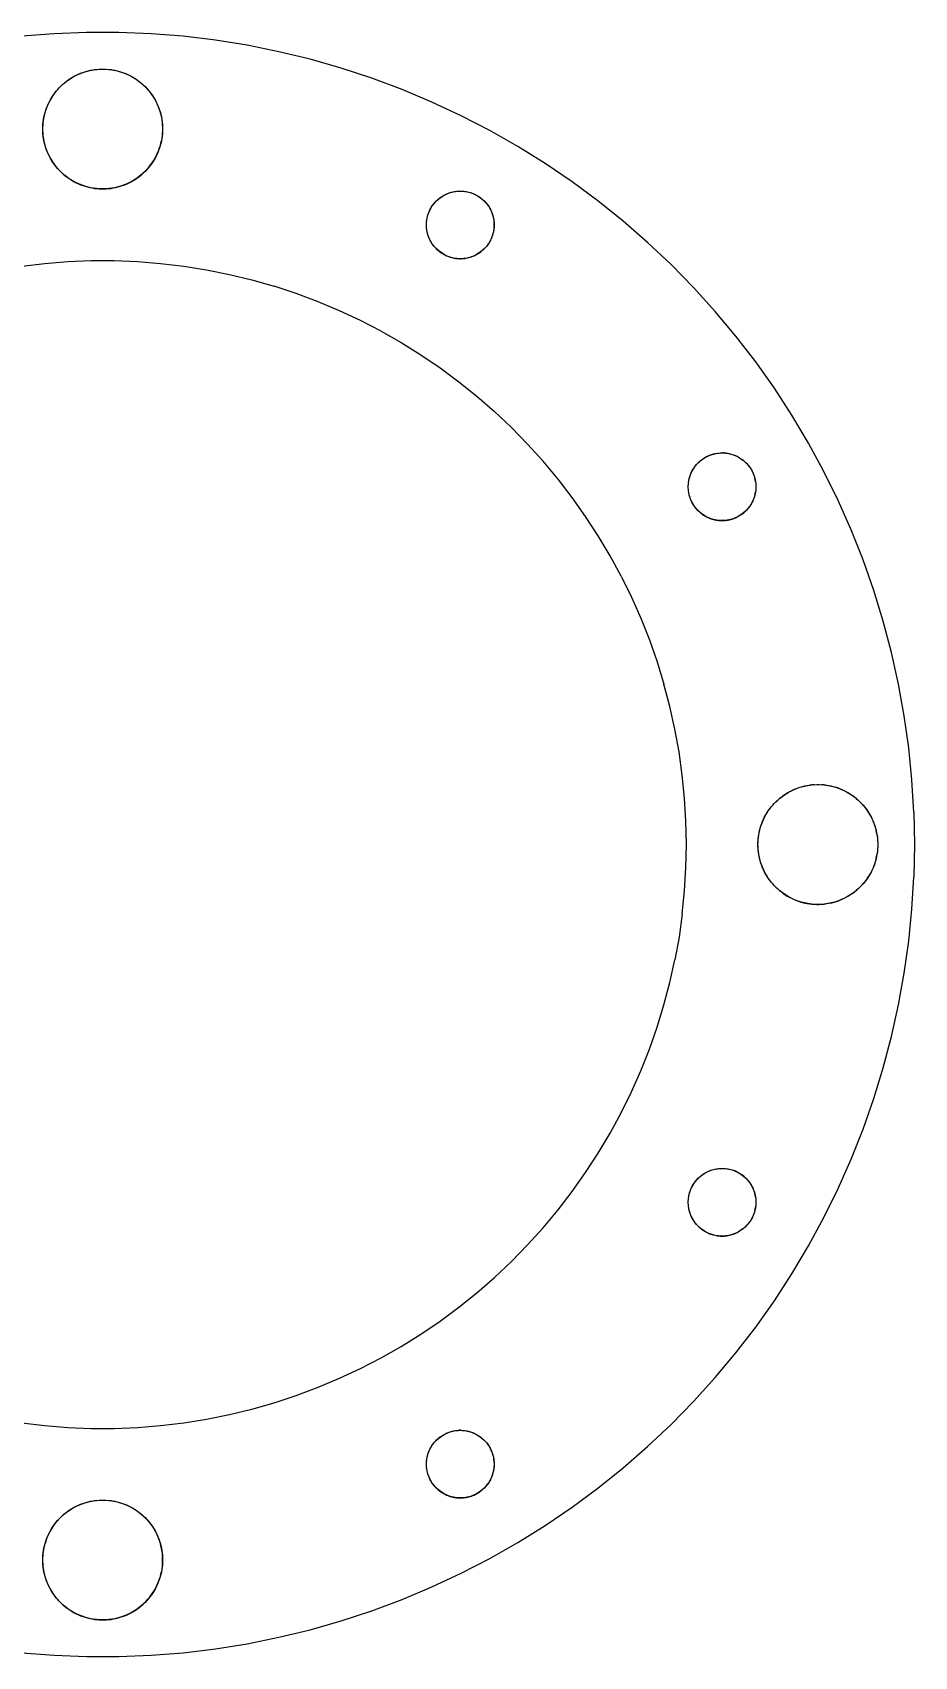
# Model space of a CAD drawing. Header units: millimetres. Extents: x -50 to 202, y -197 to 42.
# Drawn here: x -3.6 to 42, y -42 to 42 of the extents above; entities that cross this region are included whole.
import ezdxf

# ---------------------------------------------------------------- set-up
doc = ezdxf.new("R2010")
doc.units = ezdxf.units.MM
doc.layers.add('TOP_XY', color=7, linetype='Continuous')

msp = doc.modelspace()

# ---------------------------------------------------------------- linework, layer by layer
for centre, radius in [((0, 37), 3.1), ((18.5, 32.043), 1.75), ((32.043, 18.5), 1.75), ((37, 0), 3.1), ((32.043, -18.5), 1.75), ((18.5, -32.043), 1.75), ((0, -37), 3.1)]:
    msp.add_circle(centre, radius)
at = {"layer": 'TOP_XY'}
for p, q in [((-0.835, 41.992), (-2.504, 41.925)), ((0.835, 41.992), (-0.835, 41.992)), ((2.504, 41.925), (0.835, 41.992)), ((-2.504, 41.925), (-4.169, 41.793)), ((4.169, 41.793), (2.504, 41.925)), ((5.827, 41.594), (4.169, 41.793)), ((7.476, 41.329), (5.827, 41.594)), ((9.113, 40.999), (7.476, 41.329)), ((10.736, 40.605), (9.113, 40.999)), ((12.342, 40.146), (10.736, 40.605)), ((-1.891, 39.456), (-1.792, 39.53)), ((-1.792, 39.53), (-1.69, 39.599)), ((-1.69, 39.599), (-1.585, 39.664)), ((-1.585, 39.664), (-1.478, 39.725)), ((-1.478, 39.725), (-1.369, 39.781)), ((-1.369, 39.781), (-1.257, 39.834)), ((-1.257, 39.834), (-1.143, 39.881)), ((-1.143, 39.881), (-1.028, 39.925)), ((-1.028, 39.925), (-0.911, 39.963)), ((-0.911, 39.963), (-0.792, 39.997)), ((-0.792, 39.997), (-0.673, 40.026)), ((-0.673, 40.026), (-0.552, 40.05)), ((-0.552, 40.05), (-0.43, 40.07)), ((-0.43, 40.07), (-0.308, 40.085)), ((-0.308, 40.085), (-0.185, 40.094)), ((-0.185, 40.094), (-0.062, 40.099)), ((-0.062, 40.099), (0.062, 40.099)), ((0.062, 40.099), (0.185, 40.094)), ((0.185, 40.094), (0.308, 40.085)), ((0.308, 40.085), (0.43, 40.07)), ((0.43, 40.07), (0.552, 40.05)), ((0.552, 40.05), (0.673, 40.026)), ((0.673, 40.026), (0.792, 39.997)), ((0.792, 39.997), (0.911, 39.963)), ((0.911, 39.963), (1.028, 39.925)), ((1.028, 39.925), (1.143, 39.881)), ((1.143, 39.881), (1.257, 39.834)), ((1.257, 39.834), (1.369, 39.781)), ((1.369, 39.781), (1.478, 39.725)), ((1.478, 39.725), (1.585, 39.664)), ((1.585, 39.664), (1.69, 39.599)), ((1.69, 39.599), (1.792, 39.53)), ((1.792, 39.53), (1.891, 39.456)), ((13.928, 39.623), (12.342, 40.146)), ((15.492, 39.038), (13.928, 39.623)), ((-2.695, 38.532), (-2.632, 38.638)), ((-2.632, 38.638), (-2.565, 38.741)), ((-2.565, 38.741), (-2.493, 38.842)), ((-2.493, 38.842), (-2.418, 38.94)), ((-2.418, 38.94), (-2.339, 39.034)), ((-2.339, 39.034), (-2.256, 39.126)), ((-2.256, 39.126), (-2.17, 39.214)), ((-2.17, 39.214), (-2.08, 39.298)), ((-2.08, 39.298), (-1.987, 39.379)), ((-1.987, 39.379), (-1.891, 39.456)), ((1.891, 39.456), (1.987, 39.379)), ((1.987, 39.379), (2.08, 39.298)), ((2.08, 39.298), (2.17, 39.214)), ((2.17, 39.214), (2.256, 39.126)), ((2.256, 39.126), (2.339, 39.034)), ((2.339, 39.034), (2.418, 38.94)), ((2.418, 38.94), (2.493, 38.842)), ((2.493, 38.842), (2.565, 38.741)), ((2.565, 38.741), (2.632, 38.638)), ((2.632, 38.638), (2.695, 38.532)), ((17.032, 38.392), (15.492, 39.038)), ((-3.012, 37.733), (-2.981, 37.852)), ((-2.981, 37.852), (-2.944, 37.97)), ((-2.944, 37.97), (-2.904, 38.086)), ((-2.904, 38.086), (-2.858, 38.201)), ((-2.858, 38.201), (-2.808, 38.313)), ((-2.808, 38.313), (-2.754, 38.424)), ((-2.754, 38.424), (-2.695, 38.532)), ((2.695, 38.532), (2.754, 38.424)), ((2.754, 38.424), (2.808, 38.313)), ((2.808, 38.313), (2.858, 38.201)), ((2.858, 38.201), (2.904, 38.086)), ((2.904, 38.086), (2.944, 37.97)), ((2.944, 37.97), (2.981, 37.852)), ((2.981, 37.852), (3.012, 37.733)), ((18.545, 37.684), (17.032, 38.392)), ((-3.1, 37), (-3.098, 37.123)), ((-3.098, 36.877), (-3.1, 37)), ((-3.098, 37.123), (-3.09, 37.246)), ((-3.09, 37.246), (-3.078, 37.369)), ((-3.078, 37.369), (-3.061, 37.491)), ((-3.061, 37.491), (-3.039, 37.612)), ((-3.039, 37.612), (-3.012, 37.733)), ((3.012, 37.733), (3.039, 37.612)), ((3.039, 37.612), (3.061, 37.491)), ((3.061, 37.491), (3.078, 37.369)), ((3.078, 37.369), (3.09, 37.246)), ((3.09, 37.246), (3.098, 37.123)), ((3.098, 37.123), (3.1, 37)), ((3.1, 37), (3.098, 36.877)), ((20.028, 36.917), (18.545, 37.684)), ((-3.09, 36.754), (-3.098, 36.877)), ((-3.078, 36.631), (-3.09, 36.754)), ((-3.061, 36.509), (-3.078, 36.631)), ((-3.039, 36.388), (-3.061, 36.509)), ((-3.012, 36.267), (-3.039, 36.388)), ((-2.981, 36.148), (-3.012, 36.267)), ((-2.944, 36.03), (-2.981, 36.148)), ((2.944, 36.03), (2.981, 36.148)), ((2.981, 36.148), (3.012, 36.267)), ((3.012, 36.267), (3.039, 36.388)), ((3.061, 36.509), (3.039, 36.388)), ((3.078, 36.631), (3.061, 36.509)), ((3.09, 36.754), (3.078, 36.631)), ((3.098, 36.877), (3.09, 36.754)), ((21.48, 36.092), (20.028, 36.917)), ((-2.904, 35.914), (-2.944, 36.03)), ((-2.858, 35.799), (-2.904, 35.914)), ((-2.808, 35.687), (-2.858, 35.799)), ((-2.754, 35.576), (-2.808, 35.687)), ((-2.695, 35.468), (-2.754, 35.576)), ((-2.632, 35.362), (-2.695, 35.468)), ((-2.565, 35.259), (-2.632, 35.362)), ((2.565, 35.259), (2.632, 35.362)), ((2.632, 35.362), (2.695, 35.468)), ((2.695, 35.468), (2.754, 35.576)), ((2.754, 35.576), (2.808, 35.687)), ((2.808, 35.687), (2.858, 35.799)), ((2.858, 35.799), (2.904, 35.914)), ((2.904, 35.914), (2.944, 36.03)), ((22.898, 35.209), (21.48, 36.092)), ((-2.493, 35.158), (-2.565, 35.259)), ((-2.418, 35.06), (-2.493, 35.158)), ((-2.339, 34.966), (-2.418, 35.06)), ((-2.256, 34.874), (-2.339, 34.966)), ((-2.256, 34.874), (-2.17, 34.786)), ((-2.17, 34.786), (-2.08, 34.702)), ((-2.08, 34.702), (-1.987, 34.621)), ((-1.987, 34.621), (-1.891, 34.544)), ((-1.891, 34.544), (-1.792, 34.47)), ((-1.792, 34.47), (-1.69, 34.401)), ((1.69, 34.401), (1.792, 34.47)), ((1.792, 34.47), (1.891, 34.544)), ((1.891, 34.544), (1.987, 34.621)), ((1.987, 34.621), (2.08, 34.702)), ((2.08, 34.702), (2.17, 34.786)), ((2.17, 34.786), (2.256, 34.874)), ((2.256, 34.874), (2.339, 34.966)), ((2.339, 34.966), (2.418, 35.06)), ((2.418, 35.06), (2.493, 35.158)), ((2.493, 35.158), (2.565, 35.259)), ((24.28, 34.271), (22.898, 35.209)), ((-1.69, 34.401), (-1.585, 34.336)), ((-1.585, 34.336), (-1.478, 34.275)), ((-1.478, 34.275), (-1.369, 34.219)), ((-1.369, 34.219), (-1.257, 34.166)), ((-1.257, 34.166), (-1.143, 34.119)), ((-1.143, 34.119), (-1.028, 34.075)), ((-1.028, 34.075), (-0.911, 34.037)), ((-0.911, 34.037), (-0.792, 34.003)), ((-0.792, 34.003), (-0.673, 33.974)), ((-0.673, 33.974), (-0.552, 33.95)), ((-0.552, 33.95), (-0.43, 33.93)), ((-0.43, 33.93), (-0.308, 33.915)), ((-0.308, 33.915), (-0.185, 33.906)), ((-0.185, 33.906), (-0.062, 33.901)), ((-0.062, 33.901), (0.062, 33.901)), ((0.062, 33.901), (0.185, 33.906)), ((0.185, 33.906), (0.308, 33.915)), ((0.308, 33.915), (0.43, 33.93)), ((0.43, 33.93), (0.552, 33.95)), ((0.552, 33.95), (0.673, 33.974)), ((0.673, 33.974), (0.792, 34.003)), ((0.792, 34.003), (0.911, 34.037)), ((0.911, 34.037), (1.028, 34.075)), ((1.028, 34.075), (1.143, 34.119)), ((1.143, 34.119), (1.257, 34.166)), ((1.257, 34.166), (1.369, 34.219)), ((1.369, 34.219), (1.478, 34.275)), ((1.478, 34.275), (1.585, 34.336)), ((1.585, 34.336), (1.69, 34.401)), ((17.665, 33.581), (17.727, 33.613)), ((17.727, 33.613), (17.79, 33.643)), ((17.79, 33.643), (17.854, 33.67)), ((17.854, 33.67), (17.92, 33.694)), ((17.92, 33.694), (17.986, 33.716)), ((17.986, 33.716), (18.053, 33.735)), ((18.053, 33.735), (18.12, 33.751)), ((18.12, 33.751), (18.189, 33.765)), ((18.189, 33.765), (18.257, 33.776)), ((18.257, 33.776), (18.326, 33.784)), ((18.326, 33.784), (18.396, 33.79)), ((18.396, 33.79), (18.465, 33.793)), ((18.465, 33.793), (18.535, 33.793)), ((18.535, 33.793), (18.604, 33.79)), ((18.604, 33.79), (18.674, 33.784)), ((18.674, 33.784), (18.743, 33.776)), ((18.743, 33.776), (18.811, 33.765)), ((18.811, 33.765), (18.88, 33.751)), ((18.88, 33.751), (18.947, 33.735)), ((18.947, 33.735), (19.014, 33.716)), ((19.014, 33.716), (19.08, 33.694)), ((19.08, 33.694), (19.146, 33.67)), ((19.146, 33.67), (19.21, 33.643)), ((19.21, 33.643), (19.273, 33.613)), ((19.273, 33.613), (19.335, 33.581)), ((25.623, 33.278), (24.28, 34.271)), ((16.887, 32.721), (16.915, 32.784)), ((16.915, 32.784), (16.946, 32.847)), ((16.946, 32.847), (16.979, 32.908)), ((16.979, 32.908), (17.014, 32.968)), ((17.014, 32.968), (17.052, 33.026)), ((17.052, 33.026), (17.092, 33.083)), ((17.092, 33.083), (17.135, 33.138)), ((17.135, 33.138), (17.18, 33.191)), ((17.18, 33.191), (17.226, 33.243)), ((17.226, 33.243), (17.275, 33.293)), ((17.275, 33.293), (17.326, 33.34)), ((17.326, 33.34), (17.378, 33.386)), ((17.378, 33.386), (17.432, 33.43)), ((17.432, 33.43), (17.488, 33.471)), ((17.488, 33.471), (17.546, 33.51)), ((17.546, 33.51), (17.605, 33.547)), ((17.605, 33.547), (17.665, 33.581)), ((19.335, 33.581), (19.395, 33.547)), ((19.395, 33.547), (19.454, 33.51)), ((19.454, 33.51), (19.512, 33.471)), ((19.512, 33.471), (19.568, 33.43)), ((19.568, 33.43), (19.622, 33.386)), ((19.622, 33.386), (19.674, 33.34)), ((19.674, 33.34), (19.725, 33.293)), ((19.725, 33.293), (19.774, 33.243)), ((19.774, 33.243), (19.82, 33.191)), ((19.82, 33.191), (19.865, 33.138)), ((19.865, 33.138), (19.908, 33.083)), ((19.908, 33.083), (19.948, 33.026)), ((19.948, 33.026), (19.986, 32.968)), ((19.986, 32.968), (20.021, 32.908)), ((20.021, 32.908), (20.054, 32.847)), ((20.054, 32.847), (20.085, 32.784)), ((20.085, 32.784), (20.113, 32.721)), ((26.926, 32.233), (25.623, 33.278)), ((16.75, 32.043), (16.751, 32.113)), ((16.751, 31.973), (16.75, 32.043)), ((16.751, 32.113), (16.756, 32.182)), ((16.756, 31.904), (16.751, 31.973)), ((16.756, 32.182), (16.762, 32.251)), ((16.762, 32.251), (16.772, 32.32)), ((16.772, 32.32), (16.784, 32.389)), ((16.784, 32.389), (16.8, 32.457)), ((16.8, 32.457), (16.817, 32.524)), ((16.817, 32.524), (16.838, 32.59)), ((16.838, 32.59), (16.861, 32.656)), ((16.861, 32.656), (16.887, 32.721)), ((20.113, 32.721), (20.139, 32.656)), ((20.139, 32.656), (20.162, 32.59)), ((20.162, 32.59), (20.183, 32.524)), ((20.183, 32.524), (20.2, 32.457)), ((20.2, 32.457), (20.216, 32.389)), ((20.216, 32.389), (20.228, 32.32)), ((20.228, 32.32), (20.238, 32.251)), ((20.238, 32.251), (20.244, 32.182)), ((20.244, 32.182), (20.249, 32.113)), ((20.249, 31.973), (20.244, 31.904)), ((20.25, 32.043), (20.249, 32.113)), ((20.249, 31.973), (20.25, 32.043)), ((28.186, 31.137), (26.926, 32.233)), ((16.762, 31.835), (16.756, 31.904)), ((16.772, 31.766), (16.762, 31.835)), ((16.784, 31.697), (16.772, 31.766)), ((16.8, 31.629), (16.784, 31.697)), ((16.817, 31.562), (16.8, 31.629)), ((16.838, 31.496), (16.817, 31.562)), ((16.861, 31.43), (16.838, 31.496)), ((16.887, 31.365), (16.861, 31.43)), ((16.915, 31.302), (16.887, 31.365)), ((16.946, 31.239), (16.915, 31.302)), ((16.979, 31.178), (16.946, 31.239)), ((17.014, 31.118), (16.979, 31.178)), ((17.052, 31.06), (17.014, 31.118)), ((19.986, 31.118), (19.948, 31.06)), ((20.021, 31.178), (19.986, 31.118)), ((20.054, 31.239), (20.021, 31.178)), ((20.085, 31.302), (20.054, 31.239)), ((20.113, 31.365), (20.085, 31.302)), ((20.139, 31.43), (20.113, 31.365)), ((20.162, 31.496), (20.139, 31.43)), ((20.183, 31.562), (20.162, 31.496)), ((20.2, 31.629), (20.183, 31.562)), ((20.216, 31.697), (20.2, 31.629)), ((20.228, 31.766), (20.216, 31.697)), ((20.238, 31.835), (20.228, 31.766)), ((20.244, 31.904), (20.238, 31.835)), ((29.402, 29.992), (28.186, 31.137)), ((17.092, 31.003), (17.052, 31.06)), ((17.135, 30.948), (17.092, 31.003)), ((17.18, 30.895), (17.135, 30.948)), ((17.226, 30.843), (17.18, 30.895)), ((17.226, 30.843), (17.275, 30.793)), ((17.275, 30.793), (17.326, 30.746)), ((17.326, 30.746), (17.378, 30.7)), ((17.378, 30.7), (17.432, 30.656)), ((17.432, 30.656), (17.488, 30.615)), ((17.488, 30.615), (17.546, 30.576)), ((17.546, 30.576), (17.605, 30.539)), ((17.605, 30.539), (17.665, 30.505)), ((17.665, 30.505), (17.727, 30.473)), ((17.727, 30.473), (17.79, 30.443)), ((17.79, 30.443), (17.854, 30.416)), ((17.854, 30.416), (17.92, 30.392)), ((17.92, 30.392), (17.986, 30.37)), ((17.986, 30.37), (18.053, 30.351)), ((18.053, 30.351), (18.12, 30.335)), ((18.12, 30.335), (18.189, 30.321)), ((18.189, 30.321), (18.257, 30.31)), ((18.257, 30.31), (18.326, 30.302)), ((18.326, 30.302), (18.396, 30.296)), ((18.396, 30.296), (18.465, 30.293)), ((18.465, 30.293), (18.535, 30.293)), ((18.535, 30.293), (18.604, 30.296)), ((18.604, 30.296), (18.674, 30.302)), ((18.674, 30.302), (18.743, 30.31)), ((18.743, 30.31), (18.811, 30.321)), ((18.811, 30.321), (18.88, 30.335)), ((18.88, 30.335), (18.947, 30.351)), ((18.947, 30.351), (19.014, 30.37)), ((19.014, 30.37), (19.08, 30.392)), ((19.08, 30.392), (19.146, 30.416)), ((19.146, 30.416), (19.21, 30.443)), ((19.21, 30.443), (19.273, 30.473)), ((19.273, 30.473), (19.335, 30.505)), ((19.335, 30.505), (19.395, 30.539)), ((19.395, 30.539), (19.454, 30.576)), ((19.454, 30.576), (19.512, 30.615)), ((19.512, 30.615), (19.568, 30.656)), ((19.568, 30.656), (19.622, 30.7)), ((19.622, 30.7), (19.674, 30.746)), ((19.674, 30.746), (19.725, 30.793)), ((19.725, 30.793), (19.774, 30.843)), ((19.774, 30.843), (19.82, 30.895)), ((19.865, 30.948), (19.82, 30.895)), ((19.908, 31.003), (19.865, 30.948)), ((19.948, 31.06), (19.908, 31.003)), ((-4.19, 29.908), (-2.997, 30.051)), ((-2.997, 30.051), (-1.8, 30.146)), ((-1.8, 30.146), (-0.6, 30.194)), ((-0.6, 30.194), (0.6, 30.194)), ((0.6, 30.194), (1.8, 30.146)), ((1.8, 30.146), (2.997, 30.051)), ((2.997, 30.051), (4.19, 29.908)), ((4.19, 29.908), (5.376, 29.718)), ((5.376, 29.718), (6.553, 29.481)), ((6.553, 29.481), (7.72, 29.197)), ((30.571, 28.8), (29.402, 29.992)), ((7.72, 29.197), (8.874, 28.867)), ((10.015, 28.491), (8.874, 28.867)), ((31.692, 27.561), (30.571, 28.8)), ((11.14, 28.07), (10.015, 28.491)), ((12.247, 27.605), (11.14, 28.07)), ((13.335, 27.097), (12.247, 27.605)), ((14.401, 26.545), (13.335, 27.097)), ((32.762, 26.28), (31.692, 27.561)), ((14.401, 26.545), (15.445, 25.952)), ((33.781, 24.956), (32.762, 26.28)), ((15.445, 25.952), (16.465, 25.317)), ((16.465, 25.317), (17.458, 24.642)), ((17.458, 24.642), (18.424, 23.929)), ((34.747, 23.594), (33.781, 24.956)), ((18.424, 23.929), (19.361, 23.177)), ((35.657, 22.194), (34.747, 23.594)), ((19.361, 23.177), (20.267, 22.389)), ((20.267, 22.389), (21.141, 21.566)), ((36.511, 20.758), (35.657, 22.194)), ((21.982, 20.708), (21.141, 21.566)), ((22.788, 19.818), (21.982, 20.708)), ((31.529, 20.173), (31.463, 20.151)), ((31.596, 20.192), (31.529, 20.173)), ((31.596, 20.192), (31.663, 20.208)), ((31.663, 20.208), (31.731, 20.222)), ((31.731, 20.222), (31.8, 20.233)), ((31.8, 20.233), (31.869, 20.241)), ((31.869, 20.241), (31.939, 20.247)), ((31.939, 20.247), (32.008, 20.25)), ((32.008, 20.25), (32.078, 20.25)), ((32.147, 20.247), (32.078, 20.25)), ((32.217, 20.241), (32.147, 20.247)), ((32.217, 20.241), (32.286, 20.233)), ((32.354, 20.222), (32.286, 20.233)), ((32.423, 20.208), (32.354, 20.222)), ((32.423, 20.208), (32.49, 20.192)), ((32.49, 20.192), (32.557, 20.173)), ((32.557, 20.173), (32.623, 20.151)), ((37.308, 19.29), (36.511, 20.758)), ((23.558, 18.896), (22.788, 19.818)), ((30.488, 19.304), (30.522, 19.365)), ((30.522, 19.365), (30.557, 19.425)), ((30.557, 19.425), (30.595, 19.483)), ((30.595, 19.483), (30.635, 19.54)), ((30.635, 19.54), (30.678, 19.595)), ((30.678, 19.595), (30.722, 19.648)), ((30.722, 19.648), (30.769, 19.7)), ((30.769, 19.7), (30.818, 19.75)), ((30.818, 19.75), (30.869, 19.797)), ((30.869, 19.797), (30.921, 19.843)), ((30.921, 19.843), (30.975, 19.887)), ((30.975, 19.887), (31.031, 19.928)), ((31.031, 19.928), (31.089, 19.967)), ((31.148, 20.004), (31.089, 19.967)), ((31.208, 20.038), (31.148, 20.004)), ((31.208, 20.038), (31.27, 20.07)), ((31.27, 20.07), (31.333, 20.1)), ((31.333, 20.1), (31.397, 20.127)), ((31.397, 20.127), (31.463, 20.151)), ((32.623, 20.151), (32.688, 20.127)), ((32.688, 20.127), (32.753, 20.1)), ((32.816, 20.07), (32.753, 20.1)), ((32.877, 20.038), (32.816, 20.07)), ((32.877, 20.038), (32.938, 20.004)), ((32.938, 20.004), (32.997, 19.967)), ((32.997, 19.967), (33.055, 19.928)), ((33.055, 19.928), (33.111, 19.887)), ((33.111, 19.887), (33.165, 19.843)), ((33.165, 19.843), (33.217, 19.797)), ((33.217, 19.797), (33.268, 19.75)), ((33.268, 19.75), (33.317, 19.7)), ((33.317, 19.7), (33.363, 19.648)), ((33.408, 19.595), (33.363, 19.648)), ((33.45, 19.54), (33.408, 19.595)), ((33.45, 19.54), (33.491, 19.483)), ((33.491, 19.483), (33.529, 19.425)), ((33.529, 19.425), (33.564, 19.365)), ((33.564, 19.365), (33.597, 19.304)), ((24.29, 17.945), (23.558, 18.896)), ((30.293, 18.5), (30.294, 18.57)), ((30.294, 18.43), (30.293, 18.5)), ((30.294, 18.57), (30.298, 18.639)), ((30.298, 18.639), (30.305, 18.708)), ((30.305, 18.708), (30.315, 18.777)), ((30.315, 18.777), (30.327, 18.846)), ((30.327, 18.846), (30.343, 18.914)), ((30.343, 18.914), (30.36, 18.981)), ((30.36, 18.981), (30.381, 19.047)), ((30.381, 19.047), (30.404, 19.113)), ((30.404, 19.113), (30.43, 19.178)), ((30.43, 19.178), (30.458, 19.241)), ((30.458, 19.241), (30.488, 19.304)), ((33.597, 19.304), (33.628, 19.241)), ((33.628, 19.241), (33.656, 19.178)), ((33.656, 19.178), (33.682, 19.113)), ((33.682, 19.113), (33.705, 19.047)), ((33.705, 19.047), (33.726, 18.981)), ((33.726, 18.981), (33.743, 18.914)), ((33.758, 18.846), (33.743, 18.914)), ((33.771, 18.777), (33.758, 18.846)), ((33.771, 18.777), (33.781, 18.708)), ((33.781, 18.708), (33.787, 18.639)), ((33.787, 18.639), (33.792, 18.57)), ((33.792, 18.57), (33.793, 18.5)), ((33.793, 18.5), (33.792, 18.43)), ((38.045, 17.792), (37.308, 19.29)), ((24.985, 16.965), (24.29, 17.945)), ((30.298, 18.361), (30.294, 18.43)), ((30.305, 18.292), (30.298, 18.361)), ((30.315, 18.223), (30.305, 18.292)), ((30.327, 18.154), (30.315, 18.223)), ((30.343, 18.086), (30.327, 18.154)), ((30.36, 18.019), (30.343, 18.086)), ((30.381, 17.953), (30.36, 18.019)), ((30.404, 17.887), (30.381, 17.953)), ((30.43, 17.822), (30.404, 17.887)), ((30.458, 17.759), (30.43, 17.822)), ((30.488, 17.696), (30.458, 17.759)), ((30.522, 17.635), (30.488, 17.696)), ((33.597, 17.696), (33.564, 17.635)), ((33.628, 17.759), (33.597, 17.696)), ((33.656, 17.822), (33.628, 17.759)), ((33.682, 17.887), (33.656, 17.822)), ((33.705, 17.953), (33.682, 17.887)), ((33.726, 18.019), (33.705, 17.953)), ((33.743, 18.086), (33.726, 18.019)), ((33.743, 18.086), (33.758, 18.154)), ((33.758, 18.154), (33.771, 18.223)), ((33.781, 18.292), (33.771, 18.223)), ((33.787, 18.361), (33.781, 18.292)), ((33.792, 18.43), (33.787, 18.361)), ((38.723, 16.265), (38.045, 17.792)), ((25.639, 15.958), (24.985, 16.965)), ((30.557, 17.575), (30.522, 17.635)), ((30.595, 17.517), (30.557, 17.575)), ((30.635, 17.46), (30.595, 17.517)), ((30.678, 17.405), (30.635, 17.46)), ((30.722, 17.352), (30.678, 17.405)), ((30.769, 17.3), (30.722, 17.352)), ((30.769, 17.3), (30.818, 17.25)), ((30.818, 17.25), (30.869, 17.203)), ((30.869, 17.203), (30.921, 17.157)), ((30.921, 17.157), (30.975, 17.113)), ((30.975, 17.113), (31.031, 17.072)), ((31.031, 17.072), (31.089, 17.033)), ((31.089, 17.033), (31.148, 16.996)), ((31.148, 16.996), (31.208, 16.962)), ((31.208, 16.962), (31.27, 16.93)), ((31.27, 16.93), (31.333, 16.9)), ((31.333, 16.9), (31.397, 16.873)), ((31.397, 16.873), (31.463, 16.849)), ((31.463, 16.849), (31.529, 16.827)), ((31.529, 16.827), (31.596, 16.808)), ((31.596, 16.808), (31.663, 16.792)), ((32.423, 16.792), (32.49, 16.808)), ((32.49, 16.808), (32.557, 16.827)), ((32.557, 16.827), (32.623, 16.849)), ((32.688, 16.873), (32.623, 16.849)), ((32.688, 16.873), (32.753, 16.9)), ((32.753, 16.9), (32.816, 16.93)), ((32.877, 16.962), (32.816, 16.93)), ((32.938, 16.996), (32.877, 16.962)), ((32.997, 17.033), (32.938, 16.996)), ((33.055, 17.072), (32.997, 17.033)), ((33.055, 17.072), (33.111, 17.113)), ((33.111, 17.113), (33.165, 17.157)), ((33.165, 17.157), (33.217, 17.203)), ((33.268, 17.25), (33.217, 17.203)), ((33.317, 17.3), (33.268, 17.25)), ((33.363, 17.352), (33.317, 17.3)), ((33.408, 17.405), (33.363, 17.352)), ((33.45, 17.46), (33.408, 17.405)), ((33.45, 17.46), (33.491, 17.517)), ((33.491, 17.517), (33.529, 17.575)), ((33.564, 17.635), (33.529, 17.575)), ((26.253, 14.926), (25.639, 15.958)), ((31.663, 16.792), (31.731, 16.778)), ((31.731, 16.778), (31.8, 16.767)), ((31.8, 16.767), (31.869, 16.759)), ((31.869, 16.759), (31.939, 16.753)), ((31.939, 16.753), (32.008, 16.75)), ((32.008, 16.75), (32.078, 16.75)), ((32.078, 16.75), (32.147, 16.753)), ((32.147, 16.753), (32.217, 16.759)), ((32.217, 16.759), (32.286, 16.767)), ((32.286, 16.767), (32.354, 16.778)), ((32.354, 16.778), (32.423, 16.792)), ((39.339, 14.713), (38.723, 16.265)), ((26.826, 13.871), (26.253, 14.926)), ((39.892, 13.137), (39.339, 14.713)), ((26.826, 13.871), (27.356, 12.793)), ((27.356, 12.793), (27.843, 11.696)), ((40.383, 11.541), (39.892, 13.137)), ((27.843, 11.696), (28.286, 10.579)), ((40.81, 9.926), (40.383, 11.541)), ((28.286, 10.579), (28.685, 9.446)), ((28.685, 9.446), (29.037, 8.299)), ((41.172, 8.296), (40.81, 9.926)), ((29.344, 7.138), (29.037, 8.299)), ((41.47, 6.653), (41.172, 8.296)), ((29.605, 5.965), (29.344, 7.138)), ((29.819, 4.784), (29.605, 5.965)), ((41.701, 4.999), (41.47, 6.653)), ((29.985, 3.594), (29.819, 4.784)), ((41.867, 3.337), (41.701, 4.999)), ((30.105, 2.399), (29.985, 3.594)), ((35.109, 2.456), (35.208, 2.53)), ((35.208, 2.53), (35.31, 2.599)), ((35.31, 2.599), (35.415, 2.664)), ((35.415, 2.664), (35.522, 2.725)), ((35.522, 2.725), (35.631, 2.781)), ((35.631, 2.781), (35.743, 2.834)), ((35.743, 2.834), (35.857, 2.881)), ((35.857, 2.881), (35.972, 2.925)), ((35.972, 2.925), (36.089, 2.963)), ((36.089, 2.963), (36.208, 2.997)), ((36.208, 2.997), (36.327, 3.026)), ((36.327, 3.026), (36.448, 3.05)), ((36.448, 3.05), (36.57, 3.07)), ((36.692, 3.085), (36.57, 3.07)), ((36.815, 3.094), (36.692, 3.085)), ((36.815, 3.094), (36.938, 3.099)), ((36.938, 3.099), (37.062, 3.099)), ((37.062, 3.099), (37.185, 3.094)), ((37.308, 3.085), (37.185, 3.094)), ((37.43, 3.07), (37.308, 3.085)), ((37.43, 3.07), (37.552, 3.05)), ((37.552, 3.05), (37.673, 3.026)), ((37.673, 3.026), (37.792, 2.997)), ((37.792, 2.997), (37.911, 2.963)), ((38.028, 2.925), (37.911, 2.963)), ((38.143, 2.881), (38.028, 2.925)), ((38.143, 2.881), (38.257, 2.834)), ((38.257, 2.834), (38.369, 2.781)), ((38.369, 2.781), (38.478, 2.725)), ((38.478, 2.725), (38.585, 2.664)), ((38.585, 2.664), (38.69, 2.599)), ((38.69, 2.599), (38.792, 2.53)), ((38.891, 2.456), (38.792, 2.53)), ((41.967, 1.67), (41.867, 3.337)), ((30.176, 1.201), (30.105, 2.399)), ((34.368, 1.638), (34.435, 1.741)), ((34.435, 1.741), (34.507, 1.842)), ((34.507, 1.842), (34.582, 1.94)), ((34.582, 1.94), (34.661, 2.034)), ((34.661, 2.034), (34.744, 2.126)), ((34.744, 2.126), (34.83, 2.214)), ((34.83, 2.214), (34.92, 2.298)), ((34.92, 2.298), (35.013, 2.379)), ((35.013, 2.379), (35.109, 2.456)), ((38.987, 2.379), (38.891, 2.456)), ((38.987, 2.379), (39.08, 2.298)), ((39.08, 2.298), (39.17, 2.214)), ((39.17, 2.214), (39.256, 2.126)), ((39.256, 2.126), (39.339, 2.034)), ((39.339, 2.034), (39.418, 1.94)), ((39.418, 1.94), (39.493, 1.842)), ((39.493, 1.842), (39.565, 1.741)), ((39.632, 1.638), (39.565, 1.741)), ((30.2, 0), (30.176, 1.201)), ((33.988, 0.733), (34.019, 0.852)), ((34.019, 0.852), (34.056, 0.97)), ((34.056, 0.97), (34.096, 1.086)), ((34.096, 1.086), (34.142, 1.201)), ((34.142, 1.201), (34.192, 1.313)), ((34.192, 1.313), (34.246, 1.424)), ((34.246, 1.424), (34.305, 1.532)), ((34.305, 1.532), (34.368, 1.638)), ((39.695, 1.532), (39.632, 1.638)), ((39.695, 1.532), (39.754, 1.424)), ((39.754, 1.424), (39.808, 1.313)), ((39.808, 1.313), (39.858, 1.201)), ((39.904, 1.086), (39.858, 1.201)), ((39.944, 0.97), (39.904, 1.086)), ((39.944, 0.97), (39.981, 0.852)), ((39.981, 0.852), (40.012, 0.733)), ((41.967, 1.67), (42, 0)), ((33.9, 0), (33.902, 0.123)), ((33.902, -0.123), (33.9, 0)), ((33.902, 0.123), (33.91, 0.246)), ((33.91, 0.246), (33.922, 0.369)), ((33.922, 0.369), (33.939, 0.491)), ((33.939, 0.491), (33.961, 0.612)), ((33.961, 0.612), (33.988, 0.733)), ((40.039, 0.612), (40.012, 0.733)), ((40.061, 0.491), (40.039, 0.612)), ((40.061, 0.491), (40.078, 0.369)), ((40.078, 0.369), (40.09, 0.246)), ((40.09, 0.246), (40.098, 0.123)), ((40.098, 0.123), (40.1, 0)), ((40.1, 0), (40.098, -0.123)), ((42, 0), (41.967, -1.67)), ((30.176, -1.201), (30.2, 0)), ((33.91, -0.246), (33.902, -0.123)), ((33.922, -0.369), (33.91, -0.246)), ((33.939, -0.491), (33.922, -0.369)), ((33.961, -0.612), (33.939, -0.491)), ((33.988, -0.733), (33.961, -0.612)), ((34.019, -0.852), (33.988, -0.733)), ((40.012, -0.733), (39.981, -0.852)), ((40.012, -0.733), (40.039, -0.612)), ((40.039, -0.612), (40.061, -0.491)), ((40.078, -0.369), (40.061, -0.491)), ((40.09, -0.246), (40.078, -0.369)), ((40.098, -0.123), (40.09, -0.246)), ((30.105, -2.399), (30.176, -1.201)), ((34.056, -0.97), (34.019, -0.852)), ((34.096, -1.086), (34.056, -0.97)), ((34.142, -1.201), (34.096, -1.086)), ((34.192, -1.313), (34.142, -1.201)), ((34.246, -1.424), (34.192, -1.313)), ((34.305, -1.532), (34.246, -1.424)), ((34.368, -1.638), (34.305, -1.532)), ((34.435, -1.741), (34.368, -1.638)), ((39.565, -1.741), (39.632, -1.638)), ((39.632, -1.638), (39.695, -1.532)), ((39.754, -1.424), (39.695, -1.532)), ((39.808, -1.313), (39.754, -1.424)), ((39.858, -1.201), (39.808, -1.313)), ((39.904, -1.086), (39.858, -1.201)), ((39.944, -0.97), (39.904, -1.086)), ((39.981, -0.852), (39.944, -0.97)), ((41.867, -3.337), (41.967, -1.67)), ((29.985, -3.594), (30.105, -2.399)), ((34.507, -1.842), (34.435, -1.741)), ((34.582, -1.94), (34.507, -1.842)), ((34.661, -2.034), (34.582, -1.94)), ((34.744, -2.126), (34.661, -2.034)), ((34.744, -2.126), (34.83, -2.214)), ((34.83, -2.214), (34.92, -2.298)), ((34.92, -2.298), (35.013, -2.379)), ((35.013, -2.379), (35.109, -2.456)), ((35.109, -2.456), (35.208, -2.53)), ((38.792, -2.53), (38.891, -2.456)), ((38.891, -2.456), (38.987, -2.379)), ((39.08, -2.298), (38.987, -2.379)), ((39.17, -2.214), (39.08, -2.298)), ((39.256, -2.126), (39.17, -2.214)), ((39.339, -2.034), (39.256, -2.126)), ((39.418, -1.94), (39.339, -2.034)), ((39.493, -1.842), (39.418, -1.94)), ((39.565, -1.741), (39.493, -1.842)), ((35.208, -2.53), (35.31, -2.599)), ((35.31, -2.599), (35.415, -2.664)), ((35.415, -2.664), (35.522, -2.725)), ((35.522, -2.725), (35.631, -2.781)), ((35.631, -2.781), (35.743, -2.834)), ((35.743, -2.834), (35.857, -2.881)), ((35.857, -2.881), (35.972, -2.925)), ((35.972, -2.925), (36.089, -2.963)), ((36.089, -2.963), (36.208, -2.997)), ((36.208, -2.997), (36.327, -3.026)), ((36.327, -3.026), (36.448, -3.05)), ((36.448, -3.05), (36.57, -3.07)), ((36.57, -3.07), (36.692, -3.085)), ((36.692, -3.085), (36.815, -3.094)), ((36.815, -3.094), (36.938, -3.099)), ((36.938, -3.099), (37.062, -3.099)), ((37.062, -3.099), (37.185, -3.094)), ((37.185, -3.094), (37.308, -3.085)), ((37.308, -3.085), (37.43, -3.07)), ((37.552, -3.05), (37.43, -3.07)), ((37.673, -3.026), (37.552, -3.05)), ((37.673, -3.026), (37.792, -2.997)), ((37.792, -2.997), (37.911, -2.963)), ((37.911, -2.963), (38.028, -2.925)), ((38.028, -2.925), (38.143, -2.881)), ((38.257, -2.834), (38.143, -2.881)), ((38.369, -2.781), (38.257, -2.834)), ((38.478, -2.725), (38.369, -2.781)), ((38.585, -2.664), (38.478, -2.725)), ((38.69, -2.599), (38.585, -2.664)), ((38.792, -2.53), (38.69, -2.599)), ((41.701, -4.999), (41.867, -3.337)), ((29.985, -3.594), (29.819, -4.784)), ((29.819, -4.784), (29.605, -5.965)), ((41.47, -6.653), (41.701, -4.999)), ((29.344, -7.138), (29.605, -5.965)), ((41.172, -8.296), (41.47, -6.653)), ((29.037, -8.299), (29.344, -7.138)), ((28.685, -9.446), (29.037, -8.299)), ((40.81, -9.926), (41.172, -8.296)), ((28.286, -10.579), (28.685, -9.446)), ((40.383, -11.541), (40.81, -9.926)), ((27.843, -11.696), (28.286, -10.579)), ((27.356, -12.793), (27.843, -11.696)), ((39.892, -13.137), (40.383, -11.541)), ((26.826, -13.871), (27.356, -12.793)), ((39.339, -14.713), (39.892, -13.137)), ((26.253, -14.926), (26.826, -13.871)), ((25.639, -15.958), (26.253, -14.926)), ((38.723, -16.265), (39.339, -14.713)), ((24.985, -16.965), (25.639, -15.958)), ((31.596, -16.808), (31.663, -16.792)), ((31.663, -16.792), (31.731, -16.778)), ((31.731, -16.778), (31.8, -16.767)), ((31.8, -16.767), (31.869, -16.759)), ((31.869, -16.759), (31.939, -16.753)), ((31.939, -16.753), (32.008, -16.75)), ((32.008, -16.75), (32.078, -16.75)), ((32.078, -16.75), (32.147, -16.753)), ((32.147, -16.753), (32.217, -16.759)), ((32.217, -16.759), (32.286, -16.767)), ((32.286, -16.767), (32.354, -16.778)), ((32.354, -16.778), (32.423, -16.792)), ((32.423, -16.792), (32.49, -16.808)), ((38.045, -17.792), (38.723, -16.265)), ((24.29, -17.945), (24.985, -16.965)), ((30.488, -17.696), (30.522, -17.635)), ((30.522, -17.635), (30.557, -17.575)), ((30.557, -17.575), (30.595, -17.517)), ((30.595, -17.517), (30.635, -17.46)), ((30.635, -17.46), (30.678, -17.405)), ((30.678, -17.405), (30.722, -17.352)), ((30.722, -17.352), (30.769, -17.3)), ((30.769, -17.3), (30.818, -17.25)), ((30.818, -17.25), (30.869, -17.203)), ((30.869, -17.203), (30.921, -17.157)), ((30.921, -17.157), (30.975, -17.113)), ((30.975, -17.113), (31.031, -17.072)), ((31.031, -17.072), (31.089, -17.033)), ((31.089, -17.033), (31.148, -16.996)), ((31.148, -16.996), (31.208, -16.962)), ((31.208, -16.962), (31.27, -16.93)), ((31.27, -16.93), (31.333, -16.9)), ((31.333, -16.9), (31.397, -16.873)), ((31.397, -16.873), (31.463, -16.849)), ((31.463, -16.849), (31.529, -16.827)), ((31.529, -16.827), (31.596, -16.808)), ((32.49, -16.808), (32.557, -16.827)), ((32.557, -16.827), (32.623, -16.849)), ((32.623, -16.849), (32.688, -16.873)), ((32.753, -16.9), (32.688, -16.873)), ((32.816, -16.93), (32.753, -16.9)), ((32.816, -16.93), (32.877, -16.962)), ((32.877, -16.962), (32.938, -16.996)), ((32.938, -16.996), (32.997, -17.033)), ((32.997, -17.033), (33.055, -17.072)), ((33.111, -17.113), (33.055, -17.072)), ((33.165, -17.157), (33.111, -17.113)), ((33.165, -17.157), (33.217, -17.203)), ((33.217, -17.203), (33.268, -17.25)), ((33.268, -17.25), (33.317, -17.3)), ((33.317, -17.3), (33.363, -17.352)), ((33.363, -17.352), (33.408, -17.405)), ((33.408, -17.405), (33.45, -17.46)), ((33.491, -17.517), (33.45, -17.46)), ((33.529, -17.575), (33.491, -17.517)), ((33.529, -17.575), (33.564, -17.635)), ((33.564, -17.635), (33.597, -17.696)), ((23.558, -18.896), (24.29, -17.945)), ((30.293, -18.5), (30.294, -18.43)), ((30.294, -18.43), (30.298, -18.361)), ((30.298, -18.361), (30.305, -18.292)), ((30.305, -18.292), (30.315, -18.223)), ((30.315, -18.223), (30.327, -18.154)), ((30.327, -18.154), (30.343, -18.086)), ((30.343, -18.086), (30.36, -18.019)), ((30.36, -18.019), (30.381, -17.953)), ((30.381, -17.953), (30.404, -17.887)), ((30.404, -17.887), (30.43, -17.822)), ((30.43, -17.822), (30.458, -17.759)), ((30.458, -17.759), (30.488, -17.696)), ((33.597, -17.696), (33.628, -17.759)), ((33.628, -17.759), (33.656, -17.822)), ((33.656, -17.822), (33.682, -17.887)), ((33.682, -17.887), (33.705, -17.953)), ((33.705, -17.953), (33.726, -18.019)), ((33.726, -18.019), (33.743, -18.086)), ((33.758, -18.154), (33.743, -18.086)), ((33.771, -18.223), (33.758, -18.154)), ((33.771, -18.223), (33.781, -18.292)), ((33.781, -18.292), (33.787, -18.361)), ((33.787, -18.361), (33.792, -18.43)), ((33.792, -18.43), (33.793, -18.5)), ((37.308, -19.29), (38.045, -17.792)), ((22.788, -19.818), (23.558, -18.896)), ((30.294, -18.57), (30.293, -18.5)), ((30.298, -18.639), (30.294, -18.57)), ((30.305, -18.708), (30.298, -18.639)), ((30.315, -18.777), (30.305, -18.708)), ((30.327, -18.846), (30.315, -18.777)), ((30.343, -18.914), (30.327, -18.846)), ((30.36, -18.981), (30.343, -18.914)), ((30.381, -19.047), (30.36, -18.981)), ((30.404, -19.113), (30.381, -19.047)), ((30.43, -19.178), (30.404, -19.113)), ((30.458, -19.241), (30.43, -19.178)), ((30.488, -19.304), (30.458, -19.241)), ((30.522, -19.365), (30.488, -19.304)), ((33.597, -19.304), (33.564, -19.365)), ((33.628, -19.241), (33.597, -19.304)), ((33.656, -19.178), (33.628, -19.241)), ((33.682, -19.113), (33.656, -19.178)), ((33.705, -19.047), (33.682, -19.113)), ((33.726, -18.981), (33.705, -19.047)), ((33.743, -18.914), (33.726, -18.981)), ((33.743, -18.914), (33.758, -18.846)), ((33.758, -18.846), (33.771, -18.777)), ((33.771, -18.777), (33.781, -18.708)), ((33.787, -18.639), (33.781, -18.708)), ((33.792, -18.57), (33.787, -18.639)), ((33.793, -18.5), (33.792, -18.57)), ((36.511, -20.758), (37.308, -19.29)), ((21.982, -20.708), (22.788, -19.818)), ((30.557, -19.425), (30.522, -19.365)), ((30.595, -19.483), (30.557, -19.425)), ((30.635, -19.54), (30.595, -19.483)), ((30.678, -19.595), (30.635, -19.54)), ((30.722, -19.648), (30.678, -19.595)), ((30.769, -19.7), (30.722, -19.648)), ((30.769, -19.7), (30.818, -19.75)), ((30.818, -19.75), (30.869, -19.797)), ((30.869, -19.797), (30.921, -19.843)), ((30.921, -19.843), (30.975, -19.887)), ((30.975, -19.887), (31.031, -19.928)), ((31.031, -19.928), (31.089, -19.967)), ((31.089, -19.967), (31.148, -20.004)), ((31.148, -20.004), (31.208, -20.038)), ((31.208, -20.038), (31.27, -20.07)), ((31.27, -20.07), (31.333, -20.1)), ((31.333, -20.1), (31.397, -20.127)), ((31.397, -20.127), (31.463, -20.151)), ((31.463, -20.151), (31.529, -20.173)), ((32.557, -20.173), (32.623, -20.151)), ((32.623, -20.151), (32.688, -20.127)), ((32.688, -20.127), (32.753, -20.1)), ((32.753, -20.1), (32.816, -20.07)), ((32.816, -20.07), (32.877, -20.038)), ((32.938, -20.004), (32.877, -20.038)), ((32.997, -19.967), (32.938, -20.004)), ((33.055, -19.928), (32.997, -19.967)), ((33.111, -19.887), (33.055, -19.928)), ((33.165, -19.843), (33.111, -19.887)), ((33.165, -19.843), (33.217, -19.797)), ((33.217, -19.797), (33.268, -19.75)), ((33.268, -19.75), (33.317, -19.7)), ((33.317, -19.7), (33.363, -19.648)), ((33.363, -19.648), (33.408, -19.595)), ((33.408, -19.595), (33.45, -19.54)), ((33.491, -19.483), (33.45, -19.54)), ((33.529, -19.425), (33.491, -19.483)), ((33.564, -19.365), (33.529, -19.425)), ((21.141, -21.566), (21.982, -20.708)), ((31.529, -20.173), (31.596, -20.192)), ((31.596, -20.192), (31.663, -20.208)), ((31.663, -20.208), (31.731, -20.222)), ((31.731, -20.222), (31.8, -20.233)), ((31.8, -20.233), (31.869, -20.241)), ((31.869, -20.241), (31.939, -20.247)), ((31.939, -20.247), (32.008, -20.25)), ((32.008, -20.25), (32.078, -20.25)), ((32.078, -20.25), (32.147, -20.247)), ((32.147, -20.247), (32.217, -20.241)), ((32.217, -20.241), (32.286, -20.233)), ((32.286, -20.233), (32.354, -20.222)), ((32.354, -20.222), (32.423, -20.208)), ((32.423, -20.208), (32.49, -20.192)), ((32.49, -20.192), (32.557, -20.173)), ((35.657, -22.194), (36.511, -20.758)), ((20.267, -22.389), (21.141, -21.566)), ((19.361, -23.177), (20.267, -22.389)), ((34.747, -23.594), (35.657, -22.194)), ((18.424, -23.929), (19.361, -23.177)), ((17.458, -24.642), (18.424, -23.929)), ((33.781, -24.956), (34.747, -23.594)), ((16.465, -25.317), (17.458, -24.642)), ((32.762, -26.28), (33.781, -24.956)), ((14.401, -26.545), (15.445, -25.952)), ((15.445, -25.952), (16.465, -25.317)), ((13.335, -27.097), (14.401, -26.545)), ((31.692, -27.561), (32.762, -26.28)), ((11.14, -28.07), (12.247, -27.605)), ((12.247, -27.605), (13.335, -27.097)), ((30.571, -28.8), (31.692, -27.561)), ((8.874, -28.867), (10.015, -28.491)), ((10.015, -28.491), (11.14, -28.07)), ((6.553, -29.481), (7.72, -29.197)), ((7.72, -29.197), (8.874, -28.867)), ((29.402, -29.992), (30.571, -28.8)), ((-4.19, -29.908), (-2.997, -30.051)), ((-2.997, -30.051), (-1.8, -30.146)), ((-1.8, -30.146), (-0.6, -30.194)), ((-0.6, -30.194), (0.6, -30.194)), ((0.6, -30.194), (1.8, -30.146)), ((1.8, -30.146), (2.997, -30.051)), ((2.997, -30.051), (4.19, -29.908)), ((4.19, -29.908), (5.376, -29.718)), ((5.376, -29.718), (6.553, -29.481)), ((28.186, -31.137), (29.402, -29.992)), ((17.014, -31.118), (17.052, -31.06)), ((17.052, -31.06), (17.092, -31.003)), ((17.092, -31.003), (17.135, -30.948)), ((17.135, -30.948), (17.18, -30.895)), ((17.18, -30.895), (17.226, -30.843)), ((17.226, -30.843), (17.275, -30.793)), ((17.275, -30.793), (17.326, -30.746)), ((17.326, -30.746), (17.378, -30.7)), ((17.378, -30.7), (17.432, -30.656)), ((17.432, -30.656), (17.488, -30.615)), ((17.488, -30.615), (17.546, -30.576)), ((17.546, -30.576), (17.605, -30.539)), ((17.605, -30.539), (17.665, -30.505)), ((17.665, -30.505), (17.727, -30.473)), ((17.727, -30.473), (17.79, -30.443)), ((17.79, -30.443), (17.854, -30.416)), ((17.854, -30.416), (17.92, -30.392)), ((17.92, -30.392), (17.986, -30.37)), ((17.986, -30.37), (18.053, -30.351)), ((18.053, -30.351), (18.12, -30.335)), ((18.12, -30.335), (18.189, -30.321)), ((18.189, -30.321), (18.257, -30.31)), ((18.257, -30.31), (18.326, -30.302)), ((18.326, -30.302), (18.396, -30.296)), ((18.465, -30.293), (18.396, -30.296)), ((18.535, -30.293), (18.465, -30.293)), ((18.535, -30.293), (18.604, -30.296)), ((18.604, -30.296), (18.674, -30.302)), ((18.674, -30.302), (18.743, -30.31)), ((18.743, -30.31), (18.811, -30.321)), ((18.811, -30.321), (18.88, -30.335)), ((18.88, -30.335), (18.947, -30.351)), ((18.947, -30.351), (19.014, -30.37)), ((19.014, -30.37), (19.08, -30.392)), ((19.08, -30.392), (19.146, -30.416)), ((19.146, -30.416), (19.21, -30.443)), ((19.21, -30.443), (19.273, -30.473)), ((19.273, -30.473), (19.335, -30.505)), ((19.335, -30.505), (19.395, -30.539)), ((19.395, -30.539), (19.454, -30.576)), ((19.454, -30.576), (19.512, -30.615)), ((19.512, -30.615), (19.568, -30.656)), ((19.568, -30.656), (19.622, -30.7)), ((19.622, -30.7), (19.674, -30.746)), ((19.674, -30.746), (19.725, -30.793)), ((19.774, -30.843), (19.725, -30.793)), ((19.82, -30.895), (19.774, -30.843)), ((19.865, -30.948), (19.82, -30.895)), ((19.908, -31.003), (19.865, -30.948)), ((19.908, -31.003), (19.948, -31.06)), ((19.948, -31.06), (19.986, -31.118)), ((16.751, -31.973), (16.756, -31.904)), ((16.756, -31.904), (16.762, -31.835)), ((16.762, -31.835), (16.772, -31.766)), ((16.772, -31.766), (16.784, -31.697)), ((16.784, -31.697), (16.8, -31.629)), ((16.8, -31.629), (16.817, -31.562)), ((16.817, -31.562), (16.838, -31.496)), ((16.838, -31.496), (16.861, -31.43)), ((16.861, -31.43), (16.887, -31.365)), ((16.887, -31.365), (16.915, -31.302)), ((16.915, -31.302), (16.946, -31.239)), ((16.946, -31.239), (16.979, -31.178)), ((16.979, -31.178), (17.014, -31.118)), ((19.986, -31.118), (20.021, -31.178)), ((20.021, -31.178), (20.054, -31.239)), ((20.085, -31.302), (20.054, -31.239)), ((20.113, -31.365), (20.085, -31.302)), ((20.113, -31.365), (20.139, -31.43)), ((20.139, -31.43), (20.162, -31.496)), ((20.162, -31.496), (20.183, -31.562)), ((20.183, -31.562), (20.2, -31.629)), ((20.2, -31.629), (20.216, -31.697)), ((20.216, -31.697), (20.228, -31.766)), ((20.238, -31.835), (20.228, -31.766)), ((20.244, -31.904), (20.238, -31.835)), ((20.244, -31.904), (20.249, -31.973)), ((26.926, -32.233), (28.186, -31.137)), ((16.75, -32.043), (16.751, -31.973)), ((16.751, -32.113), (16.75, -32.043)), ((16.756, -32.182), (16.751, -32.113)), ((16.762, -32.251), (16.756, -32.182)), ((16.772, -32.32), (16.762, -32.251)), ((16.784, -32.389), (16.772, -32.32)), ((16.8, -32.457), (16.784, -32.389)), ((16.817, -32.524), (16.8, -32.457)), ((16.838, -32.59), (16.817, -32.524)), ((16.861, -32.656), (16.838, -32.59)), ((16.887, -32.721), (16.861, -32.656)), ((16.915, -32.784), (16.887, -32.721)), ((20.113, -32.721), (20.085, -32.784)), ((20.139, -32.656), (20.113, -32.721)), ((20.162, -32.59), (20.139, -32.656)), ((20.162, -32.59), (20.183, -32.524)), ((20.183, -32.524), (20.2, -32.457)), ((20.2, -32.457), (20.216, -32.389)), ((20.228, -32.32), (20.216, -32.389)), ((20.238, -32.251), (20.228, -32.32)), ((20.244, -32.182), (20.238, -32.251)), ((20.249, -32.113), (20.244, -32.182)), ((20.249, -31.973), (20.25, -32.043)), ((20.25, -32.043), (20.249, -32.113)), ((25.623, -33.278), (26.926, -32.233)), ((16.946, -32.847), (16.915, -32.784)), ((16.979, -32.908), (16.946, -32.847)), ((17.014, -32.968), (16.979, -32.908)), ((17.052, -33.026), (17.014, -32.968)), ((17.092, -33.083), (17.052, -33.026)), ((17.135, -33.138), (17.092, -33.083)), ((17.18, -33.191), (17.135, -33.138)), ((17.226, -33.243), (17.18, -33.191)), ((17.275, -33.293), (17.226, -33.243)), ((17.275, -33.293), (17.326, -33.34)), ((17.326, -33.34), (17.378, -33.386)), ((17.378, -33.386), (17.432, -33.43)), ((17.432, -33.43), (17.488, -33.471)), ((17.488, -33.471), (17.546, -33.51)), ((17.546, -33.51), (17.605, -33.547)), ((17.605, -33.547), (17.665, -33.581)), ((17.665, -33.581), (17.727, -33.613)), ((19.273, -33.613), (19.335, -33.581)), ((19.335, -33.581), (19.395, -33.547)), ((19.395, -33.547), (19.454, -33.51)), ((19.454, -33.51), (19.512, -33.471)), ((19.512, -33.471), (19.568, -33.43)), ((19.568, -33.43), (19.622, -33.386)), ((19.622, -33.386), (19.674, -33.34)), ((19.674, -33.34), (19.725, -33.293)), ((19.725, -33.293), (19.774, -33.243)), ((19.774, -33.243), (19.82, -33.191)), ((19.82, -33.191), (19.865, -33.138)), ((19.865, -33.138), (19.908, -33.083)), ((19.948, -33.026), (19.908, -33.083)), ((19.986, -32.968), (19.948, -33.026)), ((20.021, -32.908), (19.986, -32.968)), ((20.054, -32.847), (20.021, -32.908)), ((20.085, -32.784), (20.054, -32.847)), ((24.28, -34.271), (25.623, -33.278)), ((-1.792, -34.47), (-1.69, -34.401)), ((-1.69, -34.401), (-1.585, -34.336)), ((-1.585, -34.336), (-1.478, -34.275)), ((-1.478, -34.275), (-1.369, -34.219)), ((-1.369, -34.219), (-1.257, -34.166)), ((-1.257, -34.166), (-1.143, -34.119)), ((-1.143, -34.119), (-1.028, -34.075)), ((-1.028, -34.075), (-0.911, -34.037)), ((-0.911, -34.037), (-0.792, -34.003)), ((-0.792, -34.003), (-0.673, -33.974)), ((-0.673, -33.974), (-0.552, -33.95)), ((-0.552, -33.95), (-0.43, -33.93)), ((-0.43, -33.93), (-0.308, -33.915)), ((-0.308, -33.915), (-0.185, -33.906)), ((-0.185, -33.906), (-0.062, -33.901)), ((-0.062, -33.901), (0.062, -33.901)), ((0.062, -33.901), (0.185, -33.906)), ((0.185, -33.906), (0.308, -33.915)), ((0.308, -33.915), (0.43, -33.93)), ((0.43, -33.93), (0.552, -33.95)), ((0.552, -33.95), (0.673, -33.974)), ((0.673, -33.974), (0.792, -34.003)), ((0.792, -34.003), (0.911, -34.037)), ((0.911, -34.037), (1.028, -34.075)), ((1.028, -34.075), (1.143, -34.119)), ((1.143, -34.119), (1.257, -34.166)), ((1.257, -34.166), (1.369, -34.219)), ((1.369, -34.219), (1.478, -34.275)), ((1.478, -34.275), (1.585, -34.336)), ((1.585, -34.336), (1.69, -34.401)), ((1.69, -34.401), (1.792, -34.47)), ((17.727, -33.613), (17.79, -33.643)), ((17.79, -33.643), (17.854, -33.67)), ((17.854, -33.67), (17.92, -33.694)), ((17.92, -33.694), (17.986, -33.716)), ((17.986, -33.716), (18.053, -33.735)), ((18.053, -33.735), (18.12, -33.751)), ((18.12, -33.751), (18.189, -33.765)), ((18.189, -33.765), (18.257, -33.776)), ((18.257, -33.776), (18.326, -33.784)), ((18.326, -33.784), (18.396, -33.79)), ((18.396, -33.79), (18.465, -33.793)), ((18.465, -33.793), (18.535, -33.793)), ((18.535, -33.793), (18.604, -33.79)), ((18.604, -33.79), (18.674, -33.784)), ((18.674, -33.784), (18.743, -33.776)), ((18.743, -33.776), (18.811, -33.765)), ((18.811, -33.765), (18.88, -33.751)), ((18.88, -33.751), (18.947, -33.735)), ((18.947, -33.735), (19.014, -33.716)), ((19.014, -33.716), (19.08, -33.694)), ((19.08, -33.694), (19.146, -33.67)), ((19.146, -33.67), (19.21, -33.643)), ((19.21, -33.643), (19.273, -33.613)), ((22.898, -35.209), (24.28, -34.271)), ((-2.632, -35.362), (-2.565, -35.259)), ((-2.565, -35.259), (-2.493, -35.158)), ((-2.493, -35.158), (-2.418, -35.06)), ((-2.418, -35.06), (-2.339, -34.966)), ((-2.339, -34.966), (-2.256, -34.874)), ((-2.256, -34.874), (-2.17, -34.786)), ((-2.17, -34.786), (-2.08, -34.702)), ((-2.08, -34.702), (-1.987, -34.621)), ((-1.987, -34.621), (-1.891, -34.544)), ((-1.891, -34.544), (-1.792, -34.47)), ((1.792, -34.47), (1.891, -34.544)), ((1.891, -34.544), (1.987, -34.621)), ((1.987, -34.621), (2.08, -34.702)), ((2.08, -34.702), (2.17, -34.786)), ((2.17, -34.786), (2.256, -34.874)), ((2.256, -34.874), (2.339, -34.966)), ((2.339, -34.966), (2.418, -35.06)), ((2.418, -35.06), (2.493, -35.158)), ((2.493, -35.158), (2.565, -35.259)), ((2.565, -35.259), (2.632, -35.362)), ((21.48, -36.092), (22.898, -35.209)), ((-2.944, -36.03), (-2.981, -36.148)), ((-2.904, -35.914), (-2.944, -36.03)), ((-2.904, -35.914), (-2.858, -35.799)), ((-2.858, -35.799), (-2.808, -35.687)), ((-2.808, -35.687), (-2.754, -35.576)), ((-2.754, -35.576), (-2.695, -35.468)), ((-2.695, -35.468), (-2.632, -35.362)), ((2.632, -35.362), (2.695, -35.468)), ((2.695, -35.468), (2.754, -35.576)), ((2.754, -35.576), (2.808, -35.687)), ((2.808, -35.687), (2.858, -35.799)), ((2.858, -35.799), (2.904, -35.914)), ((2.904, -35.914), (2.944, -36.03)), ((2.944, -36.03), (2.981, -36.148)), ((20.028, -36.917), (21.48, -36.092)), ((-3.1, -37), (-3.098, -36.877)), ((-3.098, -36.877), (-3.09, -36.754)), ((-3.09, -36.754), (-3.078, -36.631)), ((-3.078, -36.631), (-3.061, -36.509)), ((-3.061, -36.509), (-3.039, -36.388)), ((-3.039, -36.388), (-3.012, -36.267)), ((-3.012, -36.267), (-2.981, -36.148)), ((3.012, -36.267), (2.981, -36.148)), ((3.039, -36.388), (3.012, -36.267)), ((3.061, -36.509), (3.039, -36.388)), ((3.061, -36.509), (3.078, -36.631)), ((3.078, -36.631), (3.09, -36.754)), ((3.09, -36.754), (3.098, -36.877)), ((3.1, -37), (3.098, -36.877)), ((18.545, -37.684), (20.028, -36.917)), ((-3.098, -37.123), (-3.1, -37)), ((-3.09, -37.246), (-3.098, -37.123)), ((-3.078, -37.369), (-3.09, -37.246)), ((-3.061, -37.491), (-3.078, -37.369)), ((-3.039, -37.612), (-3.061, -37.491)), ((-3.012, -37.733), (-3.039, -37.612)), ((-2.981, -37.852), (-3.012, -37.733)), ((2.981, -37.852), (3.012, -37.733)), ((3.012, -37.733), (3.039, -37.612)), ((3.061, -37.491), (3.039, -37.612)), ((3.078, -37.369), (3.061, -37.491)), ((3.09, -37.246), (3.078, -37.369)), ((3.098, -37.123), (3.09, -37.246)), ((3.098, -37.123), (3.1, -37)), ((17.032, -38.392), (18.545, -37.684)), ((-2.944, -37.97), (-2.981, -37.852)), ((-2.904, -38.086), (-2.944, -37.97)), ((-2.858, -38.201), (-2.904, -38.086)), ((-2.808, -38.313), (-2.858, -38.201)), ((-2.754, -38.424), (-2.808, -38.313)), ((-2.695, -38.532), (-2.754, -38.424)), ((-2.632, -38.638), (-2.695, -38.532)), ((2.632, -38.638), (2.695, -38.532)), ((2.695, -38.532), (2.754, -38.424)), ((2.754, -38.424), (2.808, -38.313)), ((2.808, -38.313), (2.858, -38.201)), ((2.858, -38.201), (2.904, -38.086)), ((2.904, -38.086), (2.944, -37.97)), ((2.944, -37.97), (2.981, -37.852)), ((15.492, -39.038), (17.032, -38.392)), ((-2.565, -38.741), (-2.632, -38.638)), ((-2.493, -38.842), (-2.565, -38.741)), ((-2.418, -38.94), (-2.493, -38.842)), ((-2.339, -39.034), (-2.418, -38.94)), ((-2.256, -39.126), (-2.339, -39.034)), ((-2.256, -39.126), (-2.17, -39.214)), ((-2.17, -39.214), (-2.08, -39.298)), ((-2.08, -39.298), (-1.987, -39.379)), ((-1.987, -39.379), (-1.891, -39.456)), ((-1.891, -39.456), (-1.792, -39.53)), ((1.792, -39.53), (1.891, -39.456)), ((1.891, -39.456), (1.987, -39.379)), ((1.987, -39.379), (2.08, -39.298)), ((2.08, -39.298), (2.17, -39.214)), ((2.17, -39.214), (2.256, -39.126)), ((2.256, -39.126), (2.339, -39.034)), ((2.339, -39.034), (2.418, -38.94)), ((2.418, -38.94), (2.493, -38.842)), ((2.493, -38.842), (2.565, -38.741)), ((2.565, -38.741), (2.632, -38.638)), ((13.928, -39.623), (15.492, -39.038)), ((-1.792, -39.53), (-1.69, -39.599)), ((-1.69, -39.599), (-1.585, -39.664)), ((-1.585, -39.664), (-1.478, -39.725)), ((-1.478, -39.725), (-1.369, -39.781)), ((-1.369, -39.781), (-1.257, -39.834)), ((-1.257, -39.834), (-1.143, -39.881)), ((-1.143, -39.881), (-1.028, -39.925)), ((-1.028, -39.925), (-0.911, -39.963)), ((-0.911, -39.963), (-0.792, -39.997)), ((-0.792, -39.997), (-0.673, -40.026)), ((-0.673, -40.026), (-0.552, -40.05)), ((-0.552, -40.05), (-0.43, -40.07)), ((-0.43, -40.07), (-0.308, -40.085)), ((-0.308, -40.085), (-0.185, -40.094)), ((-0.185, -40.094), (-0.062, -40.099)), ((-0.062, -40.099), (0.062, -40.099)), ((0.062, -40.099), (0.185, -40.094)), ((0.185, -40.094), (0.308, -40.085)), ((0.308, -40.085), (0.43, -40.07)), ((0.43, -40.07), (0.552, -40.05)), ((0.552, -40.05), (0.673, -40.026)), ((0.673, -40.026), (0.792, -39.997)), ((0.792, -39.997), (0.911, -39.963)), ((0.911, -39.963), (1.028, -39.925)), ((1.028, -39.925), (1.143, -39.881)), ((1.143, -39.881), (1.257, -39.834)), ((1.257, -39.834), (1.369, -39.781)), ((1.369, -39.781), (1.478, -39.725)), ((1.478, -39.725), (1.585, -39.664)), ((1.585, -39.664), (1.69, -39.599)), ((1.69, -39.599), (1.792, -39.53)), ((10.736, -40.605), (12.342, -40.146)), ((12.342, -40.146), (13.928, -39.623)), ((7.476, -41.329), (9.113, -40.999)), ((9.113, -40.999), (10.736, -40.605)), ((-4.169, -41.793), (-2.504, -41.925)), ((-2.504, -41.925), (-0.835, -41.992)), ((-0.835, -41.992), (0.835, -41.992)), ((0.835, -41.992), (2.504, -41.925)), ((2.504, -41.925), (4.169, -41.793)), ((4.169, -41.793), (5.827, -41.594)), ((5.827, -41.594), (7.476, -41.329))]:
    msp.add_line(p, q, dxfattribs=at)

doc.saveas('drawing.dxf')
